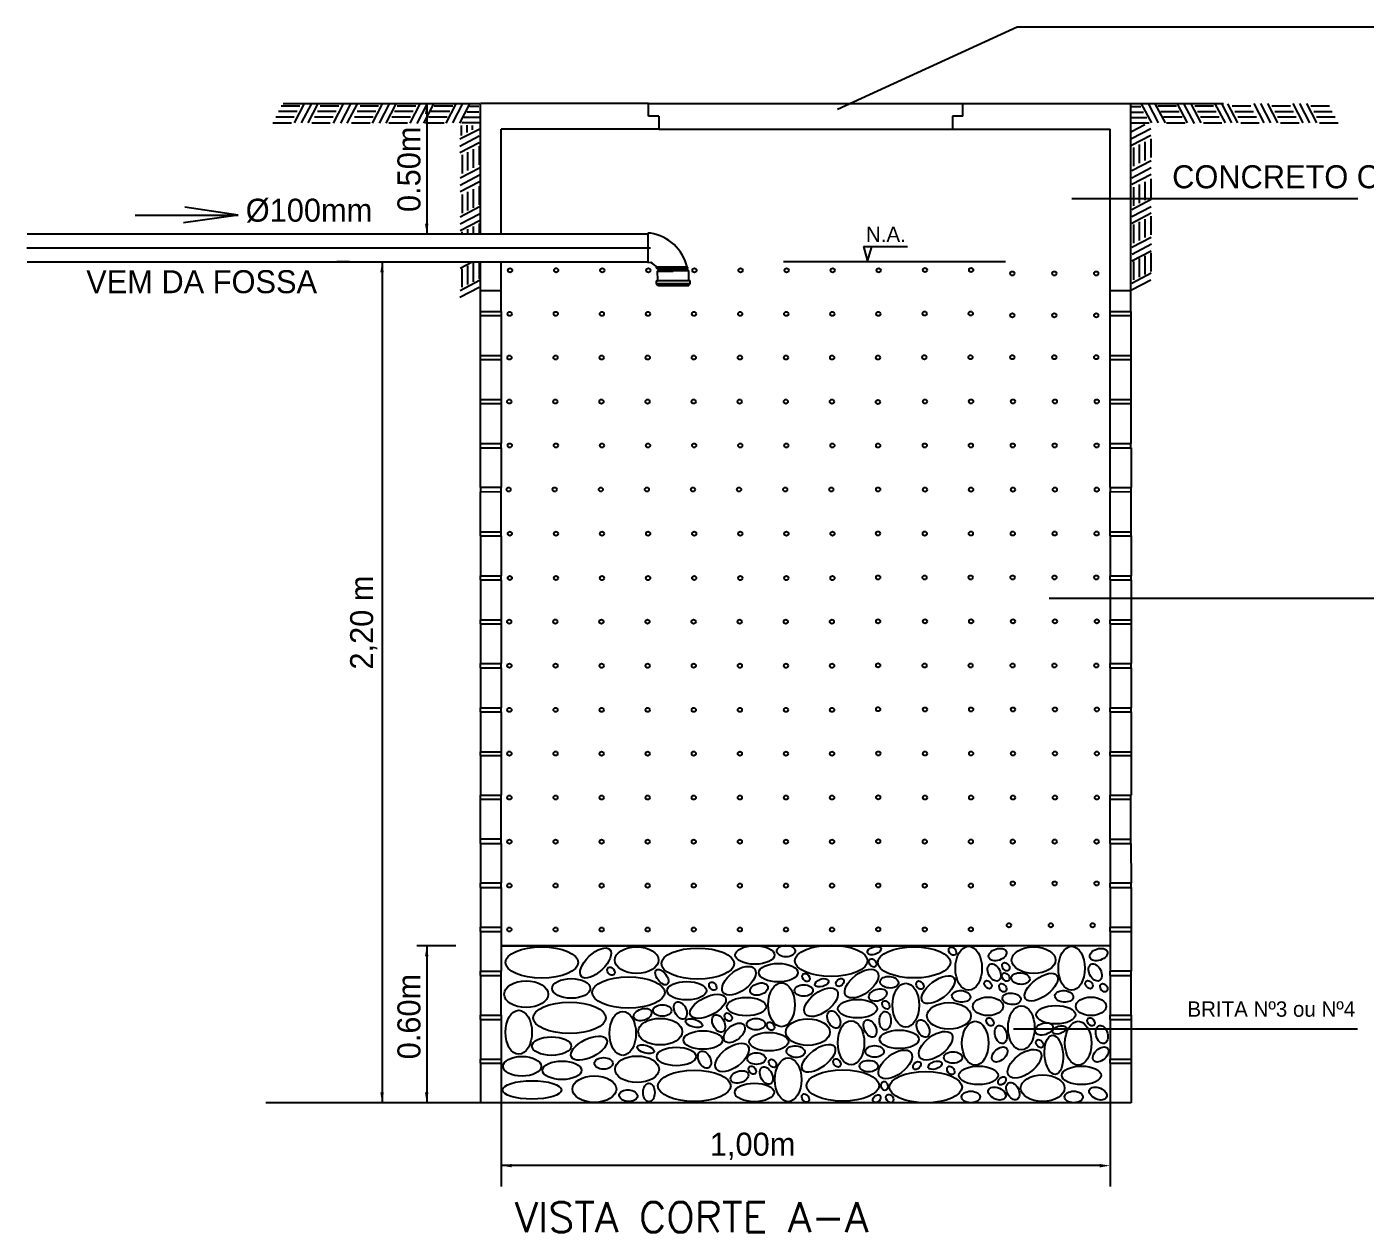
# Model space of a CAD drawing. Header units: millimetres. Extents: x 1111 to 1959, y -391 to -319.
# Drawn here: x 1498.828 to 1503.466, y -372.839 to -368.661 of the extents above; entities that cross this region are included whole.
import ezdxf

# ---------------------------------------------------------------- set-up
doc = ezdxf.new("R2010")
doc.units = ezdxf.units.MM
for name, pattern in [('CENTER', [2, 1.25, -0.25, 0.25, -0.25]), ('CONTINU', [0]), ('DASHDOT', [25.4, 12.7, -6.35, 0, -6.35]), ('HIDDEN2', [4.7625, 3.175, -1.5875]), ('HIDDENX2', [0.75, 0.5, -0.25])]:
    doc.linetypes.add(name, pattern=pattern)
for name, color, linetype in [('ALV', 5, 'Continuous'), ('CARIMBO', 2, 'Continuous'), ('DETALLHES_CAIXAS', 3, 'Continuous'), ('GROSSA', 3, 'Continuous'), ('Peças sanitárias', 1, 'Continuous'), ('PORTAS', 2, 'Continuous'), ('SANHIDRO', 1, 'DASHDOT'), ('TEXTO0', 7, 'Continuous'), ('TXT_0', 7, 'Continuous'), ('TXT_1', 2, 'Continuous')]:
    doc.layers.add(name, color=color, linetype=linetype)
doc.styles.add('ADITIVOCAD', font='ROMANS.shx')

# ---------------------------------------------------------------- blocks, each defined once
blk = doc.blocks.new('A$C70FF6A4E')
at = {"color": 8}
blk.add_circle((0.01, 0.01), 0.01, dxfattribs=at)
blk = doc.blocks.new('A$C423523D7')
at = {"color": 8}
for centre in [(-1.1825, 0.1772), (-0.9624, 0.1773), (-0.7424, 0.1771), (-0.5225, 0.1771), (-0.0825, 0.1771), (0.1376, 0.1771), (0.3576, 0.1771)]:
    blk.add_circle(centre, 0.01, dxfattribs=at)
blk.add_blockref('A$C70FF6A4E', (-0.3125, 0.1672))
blk = doc.blocks.new('A$C49C011D1')
blk.add_blockref('A$C423523D7', (1.1925, -0.1671))
blk = doc.blocks.new('A$C32DA5A29')
blk.add_blockref('A$C49C011D1', (0, 0))
blk = doc.blocks.new('A$C4F476D9A')
at = {"layer": 'Peças sanitárias', "linetype": 'CENTER'}
blk.add_solid([(0.083, 0.25), (0, 0.25), (0.042, 0)], dxfattribs=at)
blk = doc.blocks.new('A$C71DC0D8D')
blk.add_blockref('A$C4F476D9A', (0, 0))
blk = doc.blocks.new('A$C7BE56E5E')
blk.add_blockref('A$C71DC0D8D', (0, 0))
blk = doc.blocks.new('A$C667A0BA7')
at = {"rotation": 270}
blk.add_blockref('A$C7BE56E5E', (0, 0.083), dxfattribs=at)
blk = doc.blocks.new('A$C64D957A7')
at = {"rotation": 180}
blk.add_blockref('A$C667A0BA7', (0.25, 0.083), dxfattribs=at)
blk = doc.blocks.new('A$C1E29288D')
at = {"rotation": 90}
blk.add_blockref('A$C64D957A7', (0.083, 0), dxfattribs=at)
blk = doc.blocks.new('A$C61DD6B29')
at = {"xscale": 0.5, "yscale": 0.5, "zscale": 0.5, "rotation": 90}
blk.add_blockref('A$C64D957A7', (0.042, 0), dxfattribs=at)
blk = doc.blocks.new('A$C675D1312')
at = {"layer": 'PORTAS', "ltscale": 0.1}
blk.add_line((0, 0), (4.106, 0), dxfattribs=at)
at = {"color": 2}
blk.add_text('BRITA Nº3 ou Nº4', height=0.18309, dxfattribs=at).set_placement((2.077, 0.145))
blk = doc.blocks.new('A$C22A138B2')
at = {"color": 8}
blk.add_circle((0.01, 0.01), 0.01, dxfattribs=at)
blk = doc.blocks.new('A$C7F82607C')
at = {"layer": 'GROSSA', "linetype": 'Continuous', "ltscale": 5}
for p, q in [((0.014, 0.2526), (0, 0.2525)), ((0, 0.2525), (0, 0.1108)), ((0.0146, 0.1112), (0.0006, 0.1111)), ((0.1912, 0.0895), (0.0403, 0.0889)), ((0.0424, 0.0892), (0.0403, 0.0889)), ((0.0403, 0.0889), (0.0403, 0.0847)), ((0.0458, 0.0848), (0.0403, 0.0847)), ((0.0424, 0.0892), (0.1881, 0.0898)), ((0.0458, 0.0848), (0.1892, 0.0853)), ((0.0473, 0.0708), (0.0517, 0.0753)), ((0.0473, 0.0708), (0.1214, 0.0711)), ((0.0475, 0.0262), (0.0473, 0.0708)), ((0.191, 0.0758), (0.0517, 0.0753)), ((0.1955, 0.0715), (0.1214, 0.0711)), ((0.1881, 0.0898), (0.1912, 0.0895)), ((0.1892, 0.0853), (0.1912, 0.0854)), ((0.1955, 0.0715), (0.191, 0.0758)), ((0.1912, 0.0854), (0.1912, 0.0895)), ((0.1957, 0.0268), (0.1955, 0.0715)), ((0.0414, 0.0099), (0.0413, 0.0231)), ((0.0424, 0.0086), (0.0465, 0.0075)), ((0.0426, 0.0245), (0.0462, 0.0248)), ((0.2004, 0.0237), (0.0427, 0.0231)), ((0.2005, 0.0106), (0.0428, 0.0099)), ((0.1957, 0.0255), (0.0475, 0.0249)), ((0.1957, 0.0079), (0.0475, 0.0073)), ((0.0476, 0), (0.0475, 0.0062)), ((0.1958, 0.0006), (0.0476, 0)), ((0.1958, 0.0006), (0.1957, 0.0068)), ((0.2008, 0.0092), (0.1968, 0.0081)), ((0.2005, 0.0251), (0.1969, 0.0254)), ((0.2018, 0.0106), (0.2018, 0.0237))]:
    blk.add_line(p, q, dxfattribs=at)
for centre, radius, start, end in [((-0.0235, 0.038), 0.2179, 13.75756, 80.07886), ((-0.0224, 0.0359), 0.0839, 39.43023, 63.79585), ((-0.0224, 0.0359), 0.0839, 27.98962, 35.60877), ((-0.0235, 0.038), 0.2179, 10.0093, 12.55595), ((0.0427, 0.0231), 0.00139, 95.23313, 180.23313), ((0.0428, 0.0099), 0.00139, 180.23313, 255.23313), ((0.0461, 0.0262), 0.00139, 275.23313, 0.23313), ((0.0461, 0.0062), 0.00139, 0.23313, 75.23313), ((0.1971, 0.0268), 0.00139, 180.23313, 265.23313), ((0.1971, 0.0068), 0.00139, 105.23313, 180.23313), ((0.2004, 0.0237), 0.00139, 0.23313, 85.23313), ((0.2005, 0.0106), 0.00139, 285.23313, 0.23313)]:
    blk.add_arc(centre, radius, start, end, dxfattribs=at)
blk = doc.blocks.new('A$C611E5ACA')
at = {"layer": 'GROSSA', "linetype": 'Continuous', "ltscale": 5}
for p, q in [((0, 0.2481), (2.9626, 0.2481)), ((0, 0.1145), (2.9626, 0.1145))]:
    blk.add_line(p, q, dxfattribs=at)
blk.add_blockref('A$C7F82607C', (2.9627, 0))
blk = doc.blocks.new('A$C11321B0A')
blk.add_line((0, 0), (0.0889, 0))
blk = doc.blocks.new('A$C659C1EAA')
at = {"rotation": 180}
blk.add_blockref('A$C1E29288D', (0.083, 0.25), dxfattribs=at)
blk = doc.blocks.new('A$C52C8562B')
at = {"color": 8}
for centre in [(0.05, 0.05), (1.15, 0.051), (2.25, 0.05), (3.35, 0.05), (5.55, 0.05), (6.65, 0.05), (7.75, 0.05), (8.847, 0.05), (9.952, 0.057), (11.053, 0.058)]:
    blk.add_circle(centre, 0.05, dxfattribs=at)
at = {"xscale": 5, "yscale": 5, "zscale": 5}
blk.add_blockref('A$C70FF6A4E', (4.4, 0), dxfattribs=at)
blk = doc.blocks.new('A$C38BB160F')
blk.add_blockref('A$C52C8562B', (0, 0))
blk = doc.blocks.new('A$C335C0337')
blk.add_line((0, 0.0922), (0.0481, 0))
blk = doc.blocks.new('A$C67143AF9')
blk.add_line((0, 0.0814), (0.0889, 0.0814))
for p in [(0.0134, 0.055), (0.0266, 0.0287), (0.0406, 0)]:
    blk.add_blockref('A$C11321B0A', p)
blk = doc.blocks.new('A$C104B1F9D')
blk.add_blockref('A$C67143AF9', (0, 0))
blk = doc.blocks.new('A$C023C7444')
blk.add_blockref('A$C104B1F9D', (0, 0))
blk = doc.blocks.new('A$C48E47462')
blk.add_blockref('A$C023C7444', (0, 0))
blk = doc.blocks.new('A$C521C59AA')
blk.add_line((0, 0.0922), (0.0481, 0))
for p in [(0.0315, 0.0001), (0.0654, 0)]:
    blk.add_blockref('A$C335C0337', p)
blk = doc.blocks.new('A$C130C3C6E')
blk.add_blockref('A$C521C59AA', (0, 0))
blk = doc.blocks.new('A$C38B56679')
blk.add_line((0, 0.0941), (0.0481, 0.0019))
for p in [(0.0327, 0), (0.0654, 0.0019)]:
    blk.add_blockref('A$C335C0337', p)
blk = doc.blocks.new('A$C310479E9')
at = {"layer": 'GROSSA', "linetype": 'Continuous', "ltscale": 5}
for p, q in [((0.0009, 0.0806), (0.0454, 0.0806)), ((0.0462, 0.0941), (0.0943, 0.0019)), ((0.0789, 0.0946), (0.1269, 0.0024)), ((0.1262, 0.0834), (0.2151, 0.0834)), ((0.3979, 0.0941), (0.446, 0.0019)), ((0, 0.028), (0.0735, 0.028)), ((0, 0.0027), (0.0834, 0.0027)), ((0.0009, 0.0543), (0.0571, 0.0543))]:
    blk.add_line(p, q, dxfattribs=at)
for name, p in [('A$C335C0337', (0.1115, 0.0019)), ('A$C38B56679', (0.2173, 0)), ('A$C67143AF9', (0.3018, 0.002)), ('A$C335C0337', (0.4294, 0.002)), ('A$C335C0337', (0.4633, 0.0019)), ('A$C104B1F9D', (0.4798, 0.002)), ('A$C521C59AA', (0.583, 0.002)), ('A$C023C7444', (0.6699, 0.002)), ('A$C130C3C6E', (0.7695, 0.0028)), ('A$C48E47462', (0.8556, 0.002)), ('A$C11321B0A', (0.1396, 0.057)), ('A$C11321B0A', (0.1528, 0.0307)), ('A$C11321B0A', (0.1668, 0.002))]:
    blk.add_blockref(name, p, dxfattribs=at)
blk = doc.blocks.new('A$C318D66E1')
at = {"layer": 'CARIMBO'}
for p, q in [((4.918, 0.373), (2.366, 0.746)), ((0, 0.373), (4.918, 0.373)), ((4.918, 0.373), (2.303, 0))]:
    blk.add_line(p, q, dxfattribs=at)
blk = doc.blocks.new('A$C17917D01')
blk.add_blockref('A$C318D66E1', (0, 0))
blk = doc.blocks.new('A$C42AA328A')
at = {"layer": 'PORTAS', "ltscale": 0.1}
for p, q in [((0, 0.176), (0.045, 0)), ((0, 0.176), (0.523, 0.176)), ((0.045, 0), (0.096, 0.171))]:
    blk.add_line(p, q, dxfattribs=at)
at = {"color": 2}
blk.add_text('N.A.', height=0.1831, dxfattribs=at).set_placement((0.027, 0.23))

msp = doc.modelspace()

# ---------------------------------------------------------------- linework, layer by layer
for p, q in [((1500.9828, -368.9699), (1500.9828, -368.9263)), ((1500.9828, -368.9263), (1502.072, -368.9263)), ((1502.072, -368.9699), (1502.072, -368.9263)), ((1502.072, -368.9263), (1502.072, -368.9263)), ((1501.019, -368.9699), (1500.9828, -368.9699)), ((1501.0191, -368.9699), (1501.0191, -369.0157)), ((1502.0359, -368.9699), (1502.0359, -369.0157)), ((1502.072, -368.9699), (1502.0359, -368.9699)), ((1501.0191, -369.0157), (1502.0359, -369.0157))]:
    msp.add_line(p, q)
at = {"color": 130}
msp.add_line((1502.2194, -369.4754), (1501.4507, -369.4754), dxfattribs=at)
at = {"color": 8}
for p, q in [((1500.4004, -369.6618), (1500.4004, -369.6472)), ((1500.4747, -371.8468), (1502.2171, -371.8468))]:
    msp.add_line(p, q, dxfattribs=at)
for centre in [(1501.9401, -371.6377), (1502.0999, -371.6376), (1501.9401, -371.7896), (1502.0999, -371.7895)]:
    msp.add_circle(centre, 0.00726, dxfattribs=at)
at = {"layer": 'ALV', "linetype": 'CONTINU'}
msp.add_line((1502.6549, -372.3906), (1499.6561, -372.3906), dxfattribs=at)
at = {"layer": 'DETALLHES_CAIXAS'}
for p, q in [((1500.9828, -368.9263), (1500.4003, -368.9263)), ((1500.4003, -369.3793), (1500.4003, -368.9263)), ((1502.072, -368.9263), (1502.6547, -368.9263)), ((1502.6547, -369.5744), (1502.6547, -368.9263)), ((1501.0191, -369.0157), (1500.4722, -369.0156)), ((1500.4722, -369.3793), (1500.4722, -369.0156)), ((1502.0359, -369.0157), (1502.5828, -369.0157)), ((1502.5828, -369.5744), (1502.5828, -369.0157)), ((1500.4003, -369.5744), (1500.4003, -369.4764)), ((1500.4722, -369.5744), (1500.4722, -369.4764)), ((1500.4003, -369.5744), (1500.4722, -369.5744)), ((1502.5828, -369.5744), (1502.6547, -369.5744))]:
    msp.add_line(p, q, dxfattribs=at)
at = {"layer": 'GROSSA', "linetype": 'Continuous', "ltscale": 5}
for p, q in [((1499.7171, -368.9264), (1500.3985, -368.9263)), ((1502.2894, -368.9263), (1502.9756, -368.9264)), ((1502.657, -368.937), (1502.6892, -368.937)), ((1502.657, -368.9561), (1502.6978, -368.9561)), ((1502.6904, -368.9272), (1502.7253, -368.9941)), ((1502.7141, -368.9268), (1502.749, -368.9937)), ((1502.7479, -368.9349), (1502.8124, -368.9349)), ((1502.9458, -368.9272), (1502.9807, -368.9941)), ((1500.3351, -369.037), (1500.3351, -369.003)), ((1500.3542, -369.0273), (1500.3542, -369.0022)), ((1500.3733, -369.0177), (1500.3733, -369.003)), ((1502.6563, -368.9751), (1502.7096, -368.9751)), ((1502.6567, -369.0238), (1502.7032, -368.9998)), ((1502.6569, -368.9935), (1502.7175, -368.9935)), ((1500.3292, -369.0493), (1500.3981, -369.0138)), ((1502.6567, -369.0712), (1502.7236, -369.0363)), ((1500.3292, -369.0967), (1500.3961, -369.0619)), ((1500.3299, -369.3665), (1500.3968, -369.3316)), ((1502.6573, -369.341), (1502.7242, -369.3061)), ((1500.3376, -369.379), (1500.3376, -369.3718)), ((1500.3567, -369.379), (1500.3567, -369.362)), ((1500.3759, -369.379), (1500.3759, -369.3525)), ((1500.3967, -369.379), (1500.3967, -369.3423)), ((1500.3299, -369.4977), (1500.3714, -369.4755)), ((1500.3967, -369.5343), (1500.3967, -369.4755)), ((1502.6651, -369.5383), (1502.6651, -369.4737)), ((1500.3376, -369.5638), (1500.3376, -369.4992)), ((1500.3295, -369.5976), (1500.3964, -369.5627)), ((1502.657, -369.5726), (1502.7239, -369.5377))]:
    msp.add_line(p, q, dxfattribs=at)
at = {"layer": 'PORTAS', "ltscale": 0.1}
for p, q in [((1501.6374, -368.9467), (1502.2605, -368.6605)), ((1502.2605, -368.6605), (1503.4981, -368.6605)), ((1502.4501, -369.2561), (1503.4408, -369.2561)), ((1503.8702, -370.643), (1502.3708, -370.643))]:
    msp.add_line(p, q, dxfattribs=at)
at = {"layer": 'SANHIDRO'}
msp.add_line((1500.9901, -369.4284), (1498.8282, -369.4284), dxfattribs=at)
at = {"layer": 'TEXTO0', "color": 8}
msp.add_line((1502.5824, -371.8468), (1500.4724, -371.8468), dxfattribs=at)
for centre in [(1502.2437, -369.5157), (1502.3889, -369.5157), (1502.5341, -369.5157), (1502.2437, -369.6609), (1502.3889, -369.6609), (1502.5341, -369.6609), (1500.5009, -369.8072), (1500.6607, -369.8071), (1500.8204, -369.8072), (1500.9801, -369.8072), (1501.2995, -369.8072), (1501.4593, -369.8072), (1501.619, -369.8072), (1501.7782, -369.8072), (1501.9387, -369.8062), (1502.0985, -369.8061), (1502.2437, -369.8061), (1502.3889, -369.8061), (1502.5341, -369.8061), (1501.7777, -369.9611), (1501.9409, -369.9595), (1502.1006, -369.9594), (1502.2458, -369.9594), (1502.391, -369.9594), (1502.5362, -369.9594), (1501.7784, -370.1122), (1501.9401, -370.112), (1502.0999, -370.1119), (1502.2451, -370.1119), (1502.3903, -370.1119), (1502.5355, -370.1119), (1501.7784, -370.2645), (1501.9409, -370.2649), (1502.1006, -370.2649), (1502.2458, -370.2649), (1502.391, -370.2649), (1502.5362, -370.2649), (1501.9401, -370.4174), (1502.0999, -370.4173), (1502.2451, -370.4173), (1502.3903, -370.4173), (1502.5355, -370.4173), (1501.7784, -370.5695), (1501.9394, -370.5696), (1502.0992, -370.5695), (1502.2444, -370.5695), (1502.3896, -370.5695), (1502.5348, -370.5695), (1501.7784, -370.7218), (1501.9409, -370.7218), (1502.1007, -370.7218), (1502.2459, -370.7218), (1502.3911, -370.7218), (1502.5363, -370.7218), (1501.7784, -370.8741), (1501.9393, -370.8748), (1502.099, -370.8747), (1502.2442, -370.8747), (1502.3894, -370.8747), (1502.5346, -370.8747), (1501.7784, -371.0263), (1501.9409, -371.027), (1502.1007, -371.027), (1502.2459, -371.027), (1502.3911, -371.027), (1502.5363, -371.027), (1501.9409, -371.1799), (1502.1007, -371.1798), (1502.2459, -371.1798), (1502.3911, -371.1798), (1502.5363, -371.1798), (1501.9409, -371.3325), (1502.1007, -371.3325), (1502.2459, -371.3325), (1502.3911, -371.3325), (1502.5363, -371.3325), (1501.9401, -371.4851), (1502.0999, -371.4851), (1502.2451, -371.4851), (1502.3903, -371.4851), (1502.5355, -371.4851), (1502.2451, -371.6303), (1502.3903, -371.6303), (1502.5355, -371.6303), (1502.2317, -371.7751), (1502.3769, -371.7751), (1502.5221, -371.7751)]:
    msp.add_circle(centre, 0.00726, dxfattribs=at)
for centre, major_axis, ratio in [((1500.613, -371.9041), (0.1261, 0), 0.428568), ((1500.7995, -371.9059), (0.0493, 0.0469), 0.470562), ((1500.9416, -371.8961), (0.0761, 0), 0.604603), ((1501.1534, -371.9081), (0.1261, 0), 0.428568), ((1501.3515, -371.8781), (0.0681, 0), 0.470562), ((1501.4592, -371.8645), (0.032, 0), 0.6243), ((1501.6157, -371.8985), (0.1261, 0), 0.428568), ((1501.7651, -371.8629), (-0.0235, -0.0078), 0.526659), ((1501.7594, -371.9056), (-0.0095, 0.0126), 0.720979), ((1501.903, -371.9039), (-0.1261, 0), 0.428568), ((1502.0361, -371.8649), (-0.0095, 0.0126), 0.720979), ((1502.0922, -371.9242), (0, 0.0761), 0.604603), ((1502.1925, -371.8767), (-0.0304, -0.0101), 0.6243), ((1502.3173, -371.8961), (0.0761, 0), 0.604603), ((1502.449, -371.9242), (0, 0.0761), 0.604603), ((1502.5426, -371.8767), (-0.0304, -0.0101), 0.6243), ((1500.8526, -371.9344), (0.0095, -0.0126), 0.720979), ((1501.0291, -371.9549), (0.0188, -0.025), 0.518695), ((1501.2961, -371.9673), (0.0545, 0.0408), 0.520687), ((1501.4326, -371.9395), (0.0681, 0), 0.470562), ((1501.7211, -371.9776), (0.0545, 0.0408), 0.520687), ((1502.1805, -371.9384), (-0.014, 0.0288), 0.6243), ((1502.2211, -371.9188), (-0.0095, 0.0126), 0.720979), ((1502.3438, -371.9898), (-0.0545, -0.0408), 0.470562), ((1502.5306, -371.9384), (-0.014, 0.0288), 0.6243), ((1500.5589, -372.0141), (0.0761, 0), 0.604603), ((1500.715, -371.9941), (0.0661, 0), 0.515142), ((1500.9132, -372.0081), (0.1261, 0), 0.428568), ((1501.1153, -372.0021), (0.0681, 0), 0.470562), ((1501.2056, -371.9863), (0.0095, -0.0126), 0.720979), ((1501.3657, -371.9966), (0.0304, 0.0101), 0.6243), ((1501.4437, -372.0509), (0, -0.0761), 0.604603), ((1501.5207, -372.0014), (0.032, 0), 0.6243), ((1501.5286, -371.9564), (0.0095, -0.0126), 0.720979), ((1501.5831, -371.9746), (0.0235, 0.0078), 0.526659), ((1501.6459, -371.9735), (0.0111, 0.0111), 0.720979), ((1501.8172, -371.9727), (-0.0319, 0.0028), 0.6243), ((1501.8743, -372.0522), (0, 0.0761), 0.604603), ((1501.9232, -371.9826), (-0.0095, 0.0126), 0.720979), ((1501.9866, -371.9984), (-0.0545, -0.0408), 0.470562), ((1502.1593, -371.9811), (-0.0095, 0.0126), 0.720979), ((1502.2106, -371.9916), (-0.0095, 0.0126), 0.720979), ((1502.2207, -371.9547), (-0.0095, 0.0126), 0.720979), ((1502.2718, -371.9599), (-0.0319, 0.0028), 0.6243), ((1502.5094, -371.9811), (-0.0095, 0.0126), 0.720979), ((1502.5607, -371.9916), (-0.0095, 0.0126), 0.720979), ((1501.1886, -372.0562), (0.0609, 0.0304), 0.470562), ((1501.3224, -372.0571), (0.0681, 0), 0.470562), ((1501.5809, -372.0421), (0.0545, 0.0408), 0.520687), ((1501.7773, -372.0171), (-0.0304, -0.0101), 0.6243), ((1502.0662, -372.0217), (-0.0319, 0.0028), 0.6243), ((1502.1593, -372.0562), (-0.0528, 0), 0.606527), ((1502.241, -372.0301), (-0.0319, 0.0028), 0.6243), ((1502.423, -372.0217), (-0.0319, 0.0028), 0.6243), ((1502.5161, -372.0562), (-0.0528, 0), 0.606527), ((1500.533, -372.146), (0, -0.0761), 0.604603), ((1500.709, -372.0961), (0.1261, 0), 0.428568), ((1500.8933, -372.15), (0, -0.0761), 0.604603), ((1500.9623, -372.0848), (0.0304, 0.0101), 0.6243), ((1501.0305, -372.0708), (0.032, 0), 0.6243), ((1501.0933, -372.0702), (0.014, -0.0288), 0.6243), ((1501.6248, -372.1019), (0.014, -0.0288), 0.6243), ((1501.7071, -372.0643), (0.0681, 0), 0.470562), ((1501.8027, -372.1061), (-0.0007, -0.032), 0.6243), ((1501.8052, -372.0514), (-0.0095, 0.0126), 0.720979), ((1502.0239, -372.0894), (-0.0761, 0), 0.604603), ((1502.2747, -372.1307), (0, -0.0761), 0.604603), ((1502.3943, -372.0853), (-0.0681, 0), 0.470562), ((1501.0233, -372.144), (0.0761, 0), 0.604603), ((1501.2258, -372.1154), (0.014, -0.0288), 0.6243), ((1501.2591, -372.0934), (0.0095, -0.0126), 0.720979), ((1501.3552, -372.1179), (0.032, 0), 0.6243), ((1501.4057, -372.1248), (0.0095, -0.0126), 0.720979), ((1501.5349, -372.1454), (0.0761, 0), 0.604603), ((1501.6846, -372.1827), (0, -0.0761), 0.604603), ((1501.7504, -372.1328), (-0.014, 0.0288), 0.6243), ((1501.9341, -372.1329), (-0.014, 0.0288), 0.6243), ((1502.1151, -372.184), (0, 0.0761), 0.604603), ((1502.1661, -372.11), (-0.0095, 0.0126), 0.720979), ((1502.2036, -372.1538), (-0.0078, 0.0311), 0.6243), ((1502.3533, -372.1343), (0.0304, 0.0101), 0.6243), ((1502.4061, -372.1378), (-0.0235, -0.0078), 0.526659), ((1502.4719, -372.184), (0, 0.0761), 0.604603), ((1502.5162, -372.11), (-0.0095, 0.0126), 0.720979), ((1502.5537, -372.1538), (-0.0078, 0.0311), 0.6243), ((1500.647, -372.194), (0.0681, 0), 0.470562), ((1500.7765, -372.2011), (0.0609, 0.0304), 0.470562), ((1501.1716, -372.1729), (0.0681, 0), 0.470562), ((1501.3996, -372.1787), (0.0681, 0), 0.470562), ((1501.8518, -372.1706), (-0.0681, 0), 0.470562), ((1501.978, -372.1927), (-0.0545, -0.0408), 0.520687), ((1502.3873, -372.2244), (0.0054, -0.0678), 0.470562), ((1501.0793, -372.23), (0.0681, 0), 0.470562), ((1501.1769, -372.241), (0.014, -0.0288), 0.6243), ((1501.2724, -372.2335), (0.0545, 0.0408), 0.520687), ((1501.4927, -372.2132), (0.0319, -0.0028), 0.6243), ((1501.5723, -372.2365), (0.0545, 0.0408), 0.470562), ((1501.7664, -372.2125), (-0.032, 0), 0.6243), ((1501.8378, -372.2573), (-0.0545, -0.0408), 0.520687), ((1502.0382, -372.2334), (-0.032, 0), 0.6243), ((1502.1996, -372.2231), (-0.0238, -0.0214), 0.6243), ((1502.2856, -372.2551), (-0.0545, -0.0408), 0.520687), ((1502.3382, -372.1856), (-0.0095, 0.0126), 0.720979), ((1502.5497, -372.2231), (-0.0238, -0.0214), 0.6243), ((1500.5449, -372.264), (0.0661, 0), 0.515142), ((1500.683, -372.278), (0.0681, 0), 0.470562), ((1500.8271, -372.254), (0.032, 0), 0.6243), ((1500.9431, -372.2744), (0.0761, 0), 0.604603), ((1501.3568, -372.2375), (0.032, 0), 0.6243), ((1501.4125, -372.2537), (0.0095, -0.0126), 0.720979), ((1501.4667, -372.3106), (0, -0.0761), 0.604603), ((1501.6357, -372.2523), (0.0095, -0.0126), 0.720979), ((1501.7461, -372.2634), (-0.032, 0), 0.6243), ((1501.913, -372.2614), (-0.0111, -0.0111), 0.720979), ((1501.9758, -372.2603), (-0.0235, -0.0078), 0.526659), ((1500.7953, -372.343), (0.0761, 0), 0.604603), ((1501.1414, -372.332), (0.1261, 0), 0.428568), ((1501.298, -372.3008), (0.0304, 0.0101), 0.6243), ((1501.3426, -372.2775), (0.0095, -0.0126), 0.720979), ((1501.3913, -372.2964), (0.014, -0.0288), 0.6243), ((1501.6558, -372.3309), (0.1261, 0), 0.428568), ((1501.9432, -372.3364), (-0.1261, 0), 0.428568), ((1502.0303, -372.2784), (-0.0095, 0.0126), 0.720979), ((1502.1262, -372.2954), (-0.0681, 0), 0.470562), ((1502.2078, -372.3144), (-0.0111, -0.0111), 0.720979), ((1502.3484, -372.3397), (0.0761, 0), 0.604603), ((1502.483, -372.2954), (-0.0681, 0), 0.470562), ((1500.5789, -372.346), (0.1021, 0), 0.31339), ((1500.9129, -372.3659), (0.0319, -0.0024), 0.6243), ((1500.9842, -372.3549), (0, -0.032), 0.6243), ((1501.3498, -372.3547), (0.0681, 0), 0.470562), ((1501.8002, -372.3322), (0.0031, -0.0154), 0.720979), ((1502.0997, -372.3704), (-0.032, 0), 0.6243), ((1502.1904, -372.3586), (-0.0293, 0.013), 0.6243), ((1502.2453, -372.3499), (-0.014, 0.0288), 0.6243), ((1502.4564, -372.3704), (-0.032, 0), 0.6243), ((1502.5405, -372.3586), (-0.0293, 0.013), 0.6243), ((1501.5268, -372.3742), (-0.0095, 0.0126), 0.720979), ((1501.7736, -372.3765), (-0.0111, -0.0111), 0.720979), ((1501.8188, -372.3759), (-0.0095, 0.0126), 0.720979)]:
    msp.add_ellipse(centre, major_axis=major_axis, ratio=ratio, dxfattribs=at)
for centre, major_axis, ratio, start_param, end_param in [((1501.1404, -372.1149), (-0.0293, 0.0085), 0.439701, -3.141592653589793, 3.141592653589793), ((1501.2801, -372.1483), (0.0328, 0.0281), 0.5818, -1.570796, 4.712389), ((1500.9729, -372.205), (-0.0293, 0.0085), 0.439701, -3.141592653589793, 3.141592653589793)]:
    msp.add_ellipse(centre, major_axis=major_axis, ratio=ratio, start_param=start_param, end_param=end_param, dxfattribs=at)
at = {"layer": 'TXT_0', "linetype": 'ByBlock'}
for p, q in [((1500.2141, -368.9263), (1500.2141, -369.3789)), ((1499.9466, -369.4758), (1499.903, -369.4758)), ((1499.9466, -369.4758), (1499.9901, -369.4758)), ((1500.0594, -369.4758), (1500.0594, -372.3906)), ((1500.3156, -371.8468), (1500.18, -371.8468)), ((1500.2141, -371.8468), (1500.2141, -372.3906)), ((1500.4724, -372.3906), (1500.4724, -372.681)), ((1502.5824, -372.3906), (1502.5824, -372.6084)), ((1502.5461, -372.6084), (1500.4724, -372.6084)), ((1502.5824, -372.6084), (1502.5824, -372.681))]:
    msp.add_line(p, q, dxfattribs=at)
at = {"layer": 'TXT_0', "linetype": 'HIDDEN2', "ltscale": 0.5}
for p, q in [((1500.4004, -369.6472), (1500.4003, -369.5744)), ((1500.4722, -369.6472), (1500.4722, -369.5744)), ((1502.5828, -369.6472), (1502.5828, -369.5744)), ((1502.6547, -369.6472), (1502.6547, -369.5744)), ((1500.4004, -369.6473), (1500.4723, -369.6473)), ((1500.4004, -369.7999), (1500.4004, -369.6618)), ((1500.4004, -369.6618), (1500.4722, -369.6618)), ((1500.4722, -369.6472), (1500.4722, -369.6618)), ((1500.4722, -369.6618), (1500.4722, -369.7998)), ((1502.5828, -369.6618), (1502.5828, -369.6472)), ((1502.5828, -369.6473), (1502.6548, -369.6473)), ((1502.5828, -369.7999), (1502.5828, -369.6618)), ((1502.5828, -369.6618), (1502.6547, -369.6618)), ((1502.6547, -369.6472), (1502.6547, -369.6618)), ((1502.6547, -369.6618), (1502.6547, -369.7998)), ((1500.4003, -369.8), (1500.4003, -369.7716)), ((1500.4003, -369.8145), (1500.4003, -369.7999)), ((1500.4004, -369.7999), (1500.4722, -369.7999)), ((1500.4722, -369.7716), (1500.4722, -369.7999)), ((1500.4722, -369.7999), (1500.4722, -369.8145)), ((1502.5828, -369.8), (1502.5828, -369.7716)), ((1502.5828, -369.8145), (1502.5828, -369.7999)), ((1502.5828, -369.7999), (1502.6547, -369.7999)), ((1502.6547, -369.7716), (1502.6547, -369.7999)), ((1502.6547, -369.7999), (1502.6547, -369.8145)), ((1500.4003, -369.9526), (1500.4003, -369.8145)), ((1500.4003, -369.8145), (1500.4722, -369.8145)), ((1500.4722, -369.8145), (1500.4722, -369.9525)), ((1502.5828, -369.8145), (1502.6547, -369.8145)), ((1502.5828, -369.9526), (1502.5828, -369.8145)), ((1502.6547, -369.8145), (1502.6547, -369.9525)), ((1500.4003, -369.9669), (1500.4003, -369.9526)), ((1500.4003, -369.9526), (1500.4722, -369.9526)), ((1500.4003, -370.105), (1500.4003, -369.9669)), ((1500.4003, -369.9669), (1500.4722, -369.9669)), ((1500.4722, -369.9526), (1500.4722, -369.9669)), ((1500.4722, -369.9669), (1500.4722, -370.1051)), ((1502.5828, -369.9526), (1502.6547, -369.9526)), ((1502.5828, -369.9669), (1502.5828, -369.9526)), ((1502.5828, -370.105), (1502.5828, -369.9669)), ((1502.5828, -369.9669), (1502.6547, -369.9669)), ((1502.6547, -369.9526), (1502.6547, -369.9669)), ((1502.6547, -369.9669), (1502.6547, -370.1051)), ((1500.4003, -370.1198), (1500.4003, -370.105)), ((1500.4003, -370.105), (1500.4722, -370.105)), ((1500.4003, -370.2574), (1500.4003, -370.1198)), ((1500.4003, -370.1198), (1500.4721, -370.1198)), ((1500.4722, -370.1198), (1500.4722, -370.105)), ((1500.4724, -370.1198), (1500.4724, -370.2577)), ((1502.5828, -370.105), (1502.6547, -370.105)), ((1502.5828, -370.1198), (1502.5828, -370.105)), ((1502.5828, -370.1198), (1502.6546, -370.1198)), ((1502.5828, -370.2574), (1502.5828, -370.1198)), ((1502.6547, -370.1198), (1502.6547, -370.105)), ((1502.6548, -370.1198), (1502.6548, -370.2577)), ((1500.4003, -370.2574), (1500.4003, -370.2722)), ((1500.4724, -370.2577), (1500.4003, -370.2577)), ((1500.4723, -370.2717), (1500.4724, -370.2577)), ((1502.5828, -370.2574), (1502.6548, -370.2577)), ((1502.5828, -370.2574), (1502.5828, -370.2722)), ((1502.6548, -370.2717), (1502.6548, -370.2577)), ((1500.4003, -370.2722), (1500.4723, -370.2717)), ((1500.4003, -370.4108), (1500.4003, -370.2722)), ((1500.4723, -370.4108), (1500.4723, -370.2717)), ((1502.5828, -370.2722), (1502.6548, -370.2717)), ((1502.5828, -370.4108), (1502.5828, -370.2722)), ((1502.6548, -370.4108), (1502.6548, -370.2717)), ((1500.4001, -370.4253), (1500.4001, -370.4108)), ((1500.4001, -370.4253), (1500.4001, -370.5635)), ((1500.4001, -370.4253), (1500.4723, -370.4253)), ((1500.4003, -370.4108), (1500.4723, -370.4108)), ((1500.4724, -370.4255), (1500.4724, -370.4109)), ((1500.4724, -370.4109), (1500.4724, -370.4109)), ((1500.4724, -370.4255), (1500.4727, -370.5635)), ((1502.5826, -370.4253), (1502.5826, -370.4108)), ((1502.5826, -370.4253), (1502.5826, -370.5635)), ((1502.5826, -370.4253), (1502.6548, -370.4253)), ((1502.5828, -370.4108), (1502.6548, -370.4108)), ((1502.6548, -370.4109), (1502.6548, -370.4109)), ((1502.6548, -370.4255), (1502.6548, -370.4109)), ((1502.6548, -370.4255), (1502.6552, -370.5635)), ((1500.4001, -370.5783), (1500.4001, -370.5635)), ((1500.4001, -370.5635), (1500.4727, -370.5635)), ((1500.4001, -370.5783), (1500.4001, -370.7159)), ((1500.4001, -370.5783), (1500.4727, -370.5783)), ((1500.4727, -370.5783), (1500.4727, -370.5635)), ((1500.4727, -370.5783), (1500.4727, -370.7159)), ((1502.5826, -370.5635), (1502.6552, -370.5635)), ((1502.5826, -370.5783), (1502.5826, -370.5635)), ((1502.5826, -370.5783), (1502.5826, -370.7159)), ((1502.5826, -370.5783), (1502.6552, -370.5783)), ((1502.6552, -370.5783), (1502.6552, -370.5635)), ((1502.6552, -370.5783), (1502.6552, -370.7159)), ((1500.4001, -370.7307), (1500.4001, -370.7159)), ((1500.4001, -370.7159), (1500.4727, -370.7159)), ((1500.4727, -370.7159), (1500.4727, -370.7304)), ((1502.5826, -370.7159), (1502.6552, -370.7159)), ((1502.5826, -370.7307), (1502.5826, -370.7159)), ((1502.6552, -370.7159), (1502.6551, -370.7304)), ((1500.4001, -370.7307), (1500.4001, -370.8682)), ((1500.4001, -370.7307), (1500.4725, -370.7307)), ((1500.4727, -370.7307), (1500.4727, -370.8683)), ((1502.5826, -370.7307), (1502.5826, -370.8682)), ((1502.5826, -370.7307), (1502.655, -370.7307)), ((1502.6552, -370.7307), (1502.6551, -370.8683)), ((1500.4001, -370.883), (1500.4001, -370.8682)), ((1500.4001, -370.8682), (1500.4727, -370.8683)), ((1500.4727, -370.8828), (1500.4727, -370.8683)), ((1502.5826, -370.8682), (1502.6551, -370.8683)), ((1502.5826, -370.883), (1502.5826, -370.8682)), ((1502.6551, -370.8828), (1502.6551, -370.8683)), ((1500.4001, -370.883), (1500.4001, -371.021)), ((1500.4001, -370.883), (1500.4725, -370.883)), ((1500.4727, -370.8831), (1500.4726, -371.021)), ((1502.5826, -370.883), (1502.5826, -371.021)), ((1502.5826, -370.883), (1502.655, -370.883)), ((1502.6551, -370.8831), (1502.6551, -371.021)), ((1500.4001, -371.0353), (1500.4001, -371.021)), ((1500.4001, -371.021), (1500.4726, -371.021)), ((1500.4001, -371.0353), (1500.4001, -371.1734)), ((1500.4001, -371.0353), (1500.4727, -371.0353)), ((1500.4727, -371.0353), (1500.4726, -371.021)), ((1500.4727, -371.0353), (1500.4726, -371.1736)), ((1502.5826, -371.021), (1502.6551, -371.021)), ((1502.5826, -371.0353), (1502.5826, -371.021)), ((1502.5826, -371.0353), (1502.5826, -371.1734)), ((1502.5826, -371.0353), (1502.6552, -371.0353)), ((1502.6552, -371.0353), (1502.6551, -371.021)), ((1502.6552, -371.0353), (1502.6551, -371.1736)), ((1500.4001, -371.1866), (1500.4001, -371.1734)), ((1500.4001, -371.1734), (1500.4725, -371.1734)), ((1500.4001, -371.1866), (1500.4001, -371.3246)), ((1500.4001, -371.1866), (1500.4726, -371.1866)), ((1500.4726, -371.1732), (1500.4726, -371.1866)), ((1500.4726, -371.1866), (1500.4726, -371.3246)), ((1502.5826, -371.1866), (1502.5826, -371.1734)), ((1502.5826, -371.1734), (1502.655, -371.1734)), ((1502.5826, -371.1866), (1502.5826, -371.3246)), ((1502.5826, -371.1866), (1502.6551, -371.1866)), ((1502.6551, -371.1732), (1502.6551, -371.1866)), ((1502.6551, -371.1866), (1502.6551, -371.3246)), ((1500.4001, -371.3246), (1500.4722, -371.3245)), ((1500.4001, -371.3393), (1500.4001, -371.3246)), ((1500.4722, -371.3393), (1500.4722, -371.3245)), ((1502.5826, -371.3246), (1502.6547, -371.3245)), ((1502.5826, -371.3393), (1502.5826, -371.3246)), ((1502.6547, -371.3393), (1502.6547, -371.3245)), ((1500.4, -371.4769), (1500.4, -371.3398)), ((1500.4722, -371.3393), (1500.4001, -371.3393)), ((1500.4722, -371.477), (1500.4722, -371.3393)), ((1502.5824, -371.4769), (1502.5824, -371.3398)), ((1502.6547, -371.3393), (1502.5826, -371.3393)), ((1502.6547, -371.477), (1502.6547, -371.3393)), ((1500.4, -371.4914), (1500.4, -371.4769)), ((1500.4, -371.4914), (1500.4, -371.6296)), ((1500.4, -371.4914), (1500.4722, -371.4915)), ((1500.4722, -371.477), (1500.4003, -371.477)), ((1500.4722, -371.477), (1500.4722, -371.477)), ((1500.4722, -371.4915), (1500.4722, -371.477)), ((1500.4722, -371.4915), (1500.4725, -371.6296)), ((1502.5824, -371.4769), (1502.6547, -371.477)), ((1502.5824, -371.4914), (1502.5824, -371.4769)), ((1502.5824, -371.4914), (1502.5824, -371.6296)), ((1502.5824, -371.4914), (1502.6547, -371.4915)), ((1502.6547, -371.477), (1502.6547, -371.477)), ((1502.6547, -371.4915), (1502.6547, -371.477)), ((1502.6547, -371.4915), (1502.655, -371.6296)), ((1500.4725, -371.6295), (1500.3999, -371.6295)), ((1500.4, -371.6443), (1500.4, -371.6296)), ((1500.4, -371.6443), (1500.4, -371.782)), ((1500.4, -371.6443), (1500.4725, -371.6443)), ((1500.4725, -371.6443), (1500.4725, -371.6296)), ((1500.4725, -371.6443), (1500.4725, -371.782)), ((1502.655, -371.6295), (1502.5824, -371.6295)), ((1502.5824, -371.6443), (1502.5824, -371.6296)), ((1502.5824, -371.6443), (1502.655, -371.6443)), ((1502.5824, -371.6443), (1502.5824, -371.782)), ((1502.655, -371.6443), (1502.655, -371.6296)), ((1502.655, -371.6443), (1502.655, -371.782)), ((1500.4, -371.7968), (1500.4, -371.782)), ((1500.4, -371.782), (1500.4725, -371.782)), ((1500.4725, -371.782), (1500.4725, -371.7965)), ((1502.5824, -371.782), (1502.655, -371.782)), ((1502.5824, -371.7968), (1502.5824, -371.782)), ((1502.655, -371.782), (1502.655, -371.7965)), ((1500.4, -371.7968), (1500.4, -371.9343)), ((1500.4, -371.7968), (1500.4725, -371.7968)), ((1500.4725, -371.7968), (1500.4725, -371.9344)), ((1502.5824, -371.7968), (1502.5824, -371.9343)), ((1502.5824, -371.7968), (1502.655, -371.7968)), ((1502.655, -371.7968), (1502.655, -371.9344)), ((1500.4, -371.9491), (1500.4, -371.9343)), ((1500.4, -371.9343), (1500.4725, -371.9344)), ((1500.4725, -371.9489), (1500.4725, -371.9344)), ((1502.5824, -371.9491), (1502.5824, -371.9343)), ((1502.655, -371.9344), (1502.5829, -371.9344)), ((1502.655, -371.9489), (1502.655, -371.9344)), ((1500.4, -371.9491), (1500.4725, -371.9489)), ((1500.4, -371.9491), (1500.4, -372.0871)), ((1500.4725, -372.0869), (1500.4725, -371.9489)), ((1502.5824, -371.9491), (1502.5824, -372.0871)), ((1502.5824, -371.9491), (1502.6553, -371.9491)), ((1502.655, -372.0869), (1502.655, -371.9489)), ((1500.4, -372.1014), (1500.4, -372.0871)), ((1500.4, -372.0871), (1500.4728, -372.0871)), ((1500.4, -372.1014), (1500.4, -372.2394)), ((1500.4, -372.1014), (1500.4725, -372.1014)), ((1500.4725, -372.0869), (1500.4725, -372.1014)), ((1500.4725, -372.1014), (1500.4725, -372.2392)), ((1502.5824, -372.0871), (1502.6552, -372.0871)), ((1502.5824, -372.1014), (1502.5824, -372.0871)), ((1502.5824, -372.1014), (1502.5824, -372.2394)), ((1502.5824, -372.1014), (1502.655, -372.1014)), ((1502.655, -372.0869), (1502.655, -372.1014)), ((1502.655, -372.1014), (1502.655, -372.2392)), ((1500.4, -372.2527), (1500.4, -372.2394)), ((1500.4, -372.2394), (1500.4728, -372.2394)), ((1500.4, -372.2527), (1500.4, -372.3906)), ((1500.4, -372.2527), (1500.4724, -372.2527)), ((1500.4724, -372.2393), (1500.4724, -372.2527)), ((1500.4724, -372.2527), (1500.4724, -372.3906)), ((1502.5824, -372.2394), (1502.6552, -372.2394)), ((1502.5824, -372.2527), (1502.5824, -372.2394)), ((1502.5824, -372.2527), (1502.5824, -372.3906)), ((1502.5824, -372.2527), (1502.6549, -372.2527)), ((1502.6549, -372.2393), (1502.6549, -372.2527)), ((1502.6549, -372.2527), (1502.6549, -372.3906))]:
    msp.add_line(p, q, dxfattribs=at)

# ---------------------------------------------------------------- block references
for name, p, xscale, yscale, zscale in [('A$C310479E9', (1500.3959, -368.9958), -0.7259999999992033, 0.7260000000002265, 0.7260000000000002), ('A$C17917D01', (1499.2041, -369.3404), 0.0725999999995111, 0.0725999999995111, 0.0725999999995111), ('A$C611E5ACA', (1498.8292, -369.559), 0.7259999999992033, 0.7260000000002265, 0.7259999999992033), ('A$C32DA5A29', (1500.4935, -371.6449), 0.7259999999992033, 0.7260000000002265, 0.7259999999992033), ('A$C22A138B2', (1501.7714, -371.6444), 0.7259999999992033, 0.7260000000002265, 0.7259999999992033), ('A$C22A138B2', (1501.7714, -371.7967), 0.7259999999992033, 0.7260000000002265, 0.7259999999992033)]:
    msp.add_blockref(name, p, dxfattribs=dict(xscale=xscale, yscale=yscale, zscale=zscale))
at = {"color": 8, "xscale": 0.7259999999992033, "yscale": 0.7260000000002265, "zscale": 0.7259999999992033}
msp.add_blockref('A$C32DA5A29', (1500.4935, -371.7972), dxfattribs=at)
at = {"xscale": 0.2904000000000906, "yscale": 0.2904000000000906, "zscale": 0.2904000000000906, "rotation": 90}
msp.add_blockref('A$C61DD6B29', (1500.5087, -372.6145), dxfattribs=at)
at = {"layer": 'GROSSA', "linetype": 'Continuous', "ltscale": 5, "xscale": 0.7259999999992033, "yscale": 0.7260000000002265, "zscale": 0.7259999999992033}
for name, p in [('A$C335C0337', (1502.7379, -368.9941)), ('A$C11321B0A', (1502.7576, -368.9541)), ('A$C38B56679', (1502.8146, -368.9955)), ('A$C67143AF9', (1502.876, -368.994)), ('A$C335C0337', (1502.9686, -368.994)), ('A$C335C0337', (1502.9893, -368.9941)), ('A$C104B1F9D', (1503.0053, -368.994)), ('A$C521C59AA', (1503.0802, -368.994)), ('A$C023C7444', (1503.1433, -368.994)), ('A$C130C3C6E', (1503.2155, -368.9934)), ('A$C48E47462', (1503.2781, -368.994)), ('A$C11321B0A', (1502.7672, -368.9732)), ('A$C11321B0A', (1502.778, -368.994))]:
    msp.add_blockref(name, p, dxfattribs=at)
at = {"layer": 'GROSSA', "linetype": 'Continuous', "ltscale": 5, "xscale": 0.7260000000002265, "yscale": 0.7260000000002265, "zscale": 0.7260000000002265, "rotation": 90}
for name, p in [('A$C335C0337', (1502.7235, -369.0484)), ('A$C335C0337', (1500.3961, -369.0739)), ('A$C023C7444', (1502.7242, -369.1435)), ('A$C023C7444', (1500.3967, -369.169)), ('A$C521C59AA', (1500.3967, -369.2321)), ('A$C521C59AA', (1502.7242, -369.2066)), ('A$C104B1F9D', (1502.7242, -369.2815)), ('A$C104B1F9D', (1500.3967, -369.307)), ('A$C335C0337', (1500.3968, -369.3191)), ('A$C335C0337', (1502.7242, -369.2935)), ('A$C335C0337', (1502.7242, -369.3181)), ('A$C335C0337', (1500.3967, -369.3436)), ('A$C67143AF9', (1502.7242, -369.4108)), ('A$C38B56679', (1502.7256, -369.4721)), ('A$C11321B0A', (1502.6842, -369.5285)), ('A$C11321B0A', (1502.7034, -369.5189)), ('A$C11321B0A', (1502.7242, -369.5088)), ('A$C11321B0A', (1500.3567, -369.554)), ('A$C11321B0A', (1500.3759, -369.5445)), ('A$C335C0337', (1502.7242, -369.5489)), ('A$C335C0337', (1500.3968, -369.5744))]:
    msp.add_blockref(name, p, dxfattribs=at)
at = {"layer": 'TEXTO0'}
for name, p, xscale, yscale, zscale in [('A$C38BB160F', (1500.4958, -369.512), 0.1451999999990221, 0.1451999999990221, 0.1451999999990221), ('A$C52C8562B', (1500.4945, -369.663), 0.1451999999990221, 0.1451999999990221, 0.1451999999990221), ('A$C70FF6A4E', (1501.1325, -369.8145), 0.7259999999992033, 0.7260000000002265, 0.7259999999992033), ('A$C423523D7', (1501.3587, -370.0884), 0.7259999999992033, 0.7260000000002265, 0.7259999999992033), ('A$C423523D7', (1501.3606, -370.2406), 0.7259999999992033, 0.7260000000002265, 0.7259999999992033), ('A$C423523D7', (1501.3565, -370.3932), 0.7259999999992033, 0.7260000000002265, 0.7259999999992033), ('A$C49C011D1', (1500.495, -370.4249), 0.7259999999992033, 0.7260000000002265, 0.7259999999992033), ('A$C32DA5A29', (1500.4949, -370.5789), 0.7259999999992033, 0.7260000000002265, 0.7259999999992033), ('A$C32DA5A29', (1500.4928, -370.7299), 0.7259999999992033, 0.7260000000002265, 0.7259999999992033), ('A$C32DA5A29', (1500.4935, -370.8828), 0.7259999999992033, 0.7260000000002265, 0.7259999999992033), ('A$C32DA5A29', (1500.4935, -371.0358), 0.7259999999992033, 0.7260000000002265, 0.7259999999992033), ('A$C32DA5A29', (1500.4935, -371.1874), 0.7259999999992033, 0.7260000000002265, 0.7259999999992033), ('A$C22A138B2', (1501.772, -371.1868), 0.7259999999992033, 0.7260000000002265, 0.7259999999992033), ('A$C32DA5A29', (1500.4935, -371.3397), 0.7259999999992033, 0.7260000000002265, 0.7259999999992033), ('A$C22A138B2', (1501.7714, -371.3392), 0.7259999999992033, 0.7260000000002265, 0.7259999999992033), ('A$C32DA5A29', (1500.4935, -371.4927), 0.7259999999992033, 0.7260000000002265, 0.7259999999992033), ('A$C22A138B2', (1501.7714, -371.4915), 0.7259999999992033, 0.7260000000002265, 0.7259999999992033)]:
    msp.add_blockref(name, p, dxfattribs=dict(at, xscale=xscale, yscale=yscale, zscale=zscale))
at = {"layer": 'TEXTO0', "xscale": 0.7260000000002265, "yscale": 0.7260000000002265, "zscale": 0.7260000000002265, "rotation": 90}
msp.add_blockref('A$C70FF6A4E', (1501.7854, -370.4243), dxfattribs=at)
at = {"layer": 'TXT_0', "linetype": 'ByBlock'}
for name, p, xscale, yscale, zscale, rotation in [('A$C659C1EAA', (1500.2202, -368.9263), 0.1451999999990221, 0.1451999999990221, 0.1451999999990221, 180), ('A$C64D957A7', (1500.2081, -369.3426), 0.1451999999998748, 0.1451999999998748, 0.1451999999998748, 270), ('A$C659C1EAA', (1500.0655, -369.4758), 0.1451999999990221, 0.1451999999990221, 0.1451999999990221, 180), ('A$C64D957A7', (1500.2202, -371.8831), 0.1451999999998748, 0.1451999999998748, 0.1451999999998748, 90), ('A$C1E29288D', (1500.0655, -372.3543), 0.1451999999990221, 0.1451999999990221, 0.1451999999990221, 180), ('A$C64D957A7', (1500.2081, -372.3543), 0.1451999999998748, 0.1451999999998748, 0.1451999999998748, 270), ('A$C61DD6B29', (1502.5461, -372.6024), 0.2904000000000906, 0.2904000000000906, 0.2904000000000906, 270)]:
    msp.add_blockref(name, p, dxfattribs=dict(at, xscale=xscale, yscale=yscale, zscale=zscale, rotation=rotation))
at = {"layer": 'TXT_0', "linetype": 'HIDDENX2', "ltscale": 0.5, "xscale": 0.2904000000007727, "yscale": 0.2904000000007727, "zscale": 0.2904000000007727}
for name, p in [('A$C42AA328A', (1501.7283, -369.4733)), ('A$C675D1312', (1502.2471, -372.1343))]:
    msp.add_blockref(name, p, dxfattribs=at)

# ---------------------------------------------------------------- texts
at = {"layer": 'TXT_0', "linetype": 'ByBlock'}
for s, p in [('0.50m', (1500.1923, -369.3028)), ('0.60m', (1500.1923, -372.2399))]:
    msp.add_text(s, height=0.07975, rotation=90, dxfattribs=at).set_placement(p)
at = {"layer": 'TXT_0', "linetype": 'HIDDENX2', "ltscale": 0.5}
for s, height, p in [('CONCRETO OU ALVENARIA', 0.079752, (1502.7974, -369.2204)), ('Ø100mm', 0.07975, (1499.587, -369.3363)), ('VEM DA FOSSA', 0.079752, (1499.0342, -369.5841)), ('1,00m', 0.07975, (1501.1953, -372.5739))]:
    msp.add_text(s, height=height, dxfattribs=at).set_placement(p)
msp.add_text('2,20 m', height=0.07975, rotation=90, dxfattribs=at).set_placement((1500.0285, -370.8889))
at = {"layer": 'TXT_1', "style": 'ADITIVOCAD'}
msp.add_text('VISTA CORTE A-A', height=0.104737, dxfattribs=at).set_placement((1500.5191, -372.8393))

doc.saveas('drawing.dxf')
